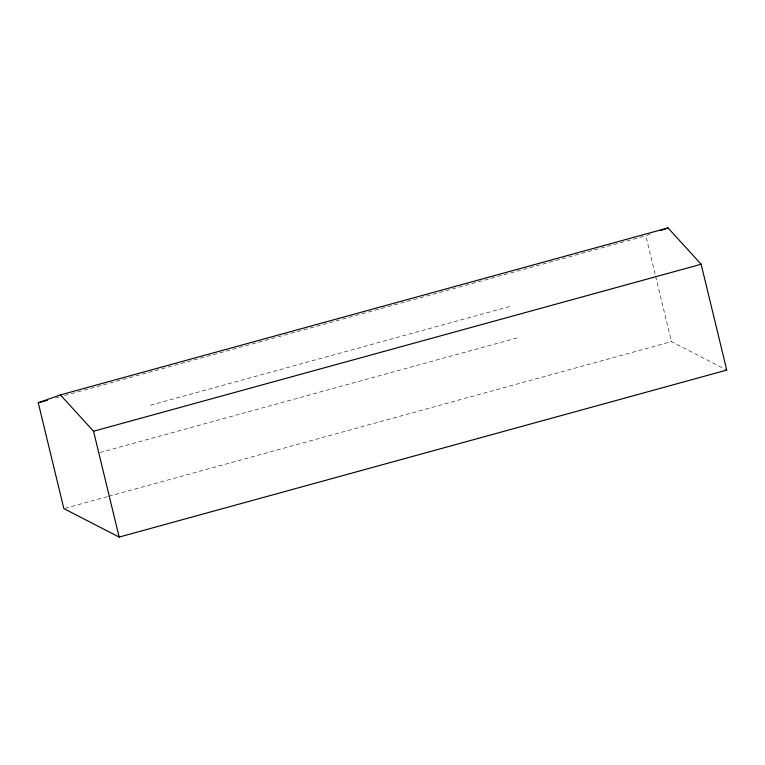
<?xml version="1.0" encoding="UTF-8"?>
<svg xmlns="http://www.w3.org/2000/svg" width="765" height="765" viewBox="0 0 765 765"><rect width="100%" height="100%" fill="white"/><g stroke="black" fill="none" stroke-linecap="round" stroke-linejoin="round"><path stroke-width="0.57" stroke-dasharray="3.83 2.87" d="M650.279 234.214L645.842 235.783L655.328 274.998M55.51 398.03L60.11 396.767M64.719 395.505L644.694 236.098M150.485 405.221L511.183 306.086M99.899 452.564L518.766 337.451M65.006 508.295L107.636 496.581M108.783 496.265L671.45 341.62L726.75 370.088M655.615 276.146L671.45 341.62"/><path stroke-width="1.15" d="M38.25 402.772L60.425 394.912L668.017 227.922L701.142 264.25L726.75 370.088L119.158 537.078L63.858 508.61L38.25 402.772L47.459 400.248M660.252 230.676L668.017 227.922M60.425 394.912L93.55 431.24L701.142 264.25M93.55 431.24L119.158 537.078"/></g></svg>
